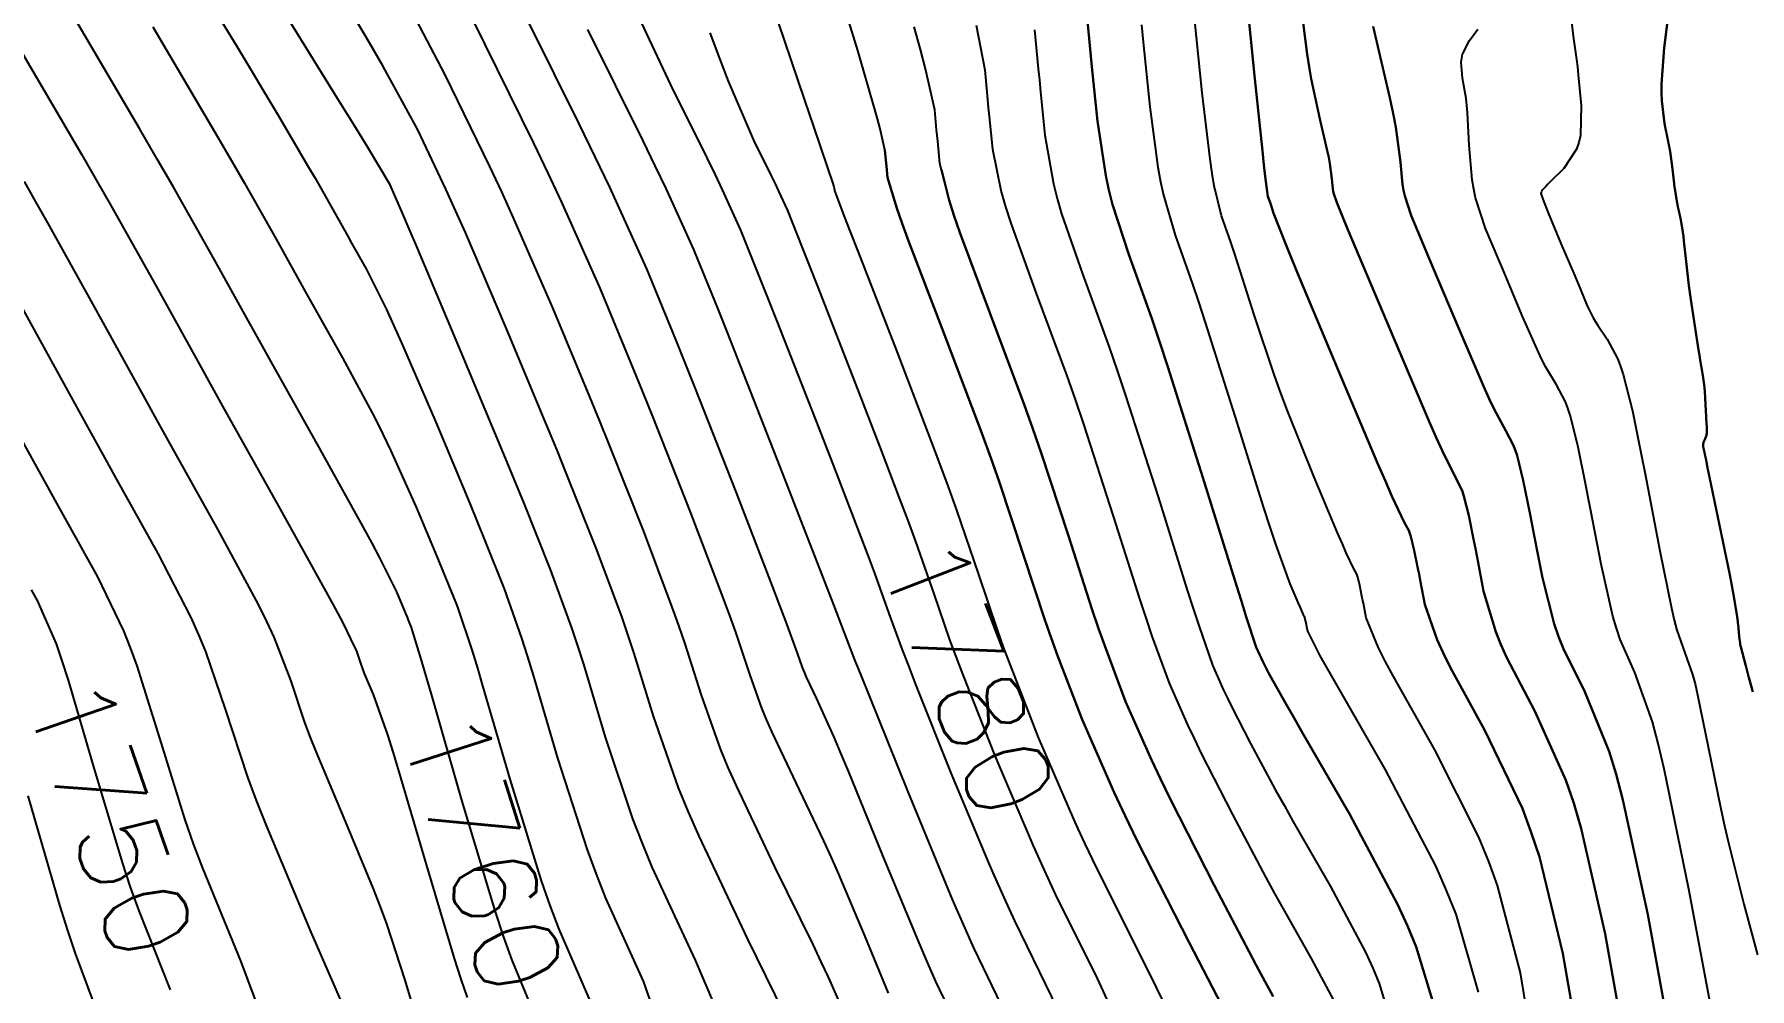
# Model space of a CAD drawing. Header units: metres. Extents: x 837117 to 838479, y 1189012 to 1191015.
# Drawn here: x 837784.2 to 837861.2, y 1189944.3 to 1189987.1 of the extents above; entities that cross this region are included whole.
import ezdxf

# ---------------------------------------------------------------- set-up
doc = ezdxf.new("R2010")
doc.units = ezdxf.units.M
doc.header["$LTSCALE"] = 0.3
doc.layers.add('COTAS 10', color=1, linetype='Continuous')
doc.layers.add('COTAS INT', color=252, linetype='Continuous')
doc.styles.get("Standard").update_dxf_attribs({"font": 'simplex.shx'})

msp = doc.modelspace()

# ---------------------------------------------------------------- linework, layer by layer
at = {"layer": 'COTAS 10'}
for points in [[(837806.816, 1189942.727), (837805.642, 1189945.56), (837805.278, 1189946.591), (837804.898, 1189947.729), (837803.387, 1189952.727), (837802.056, 1189957.381), (837801.79, 1189958.3), (837801.567, 1189959.061), (837801.134, 1189960.475), (837800.998, 1189960.814), (837800.945, 1189960.946), (837800.877, 1189961.112), (837800.802, 1189961.293), (837800.475, 1189962.075), (837799.712, 1189963.609), (837799.363, 1189964.264), (837798.954, 1189965.019), (837796.977, 1189968.577), (837794.818, 1189972.427), (837794.294, 1189973.365), (837793.802, 1189974.248), (837792.292, 1189976.977), (837790.431, 1189980.263), (837789.717, 1189981.498), (837788.918, 1189982.873), (837785.315, 1189989.014)], [(837820.662, 1189942.968), (837819.852, 1189944.79), (837819.525, 1189945.483), (837819.153, 1189946.259), (837817.438, 1189949.743), (837815.712, 1189953.368), (837815.334, 1189954.233), (837814.998, 1189955.037), (837814.147, 1189957.438), (837813.399, 1189959.792), (837813.13, 1189960.566), (837812.833, 1189961.394), (837811.537, 1189964.828), (837810.018, 1189968.662), (837809.581, 1189969.742), (837809.138, 1189970.83), (837807.477, 1189974.828), (837805.698, 1189978.894), (837805.18, 1189980.025), (837804.651, 1189981.158), (837802.649, 1189985.271), (837800.532, 1189989.316)], [(837841.055, 1189988.435), (837841.333, 1189986.204), (837841.422, 1189985.636), (837841.516, 1189985.09), (837841.899, 1189983.298), (837842.236, 1189981.88), (837842.302, 1189981.57), (837842.355, 1189981.296), (837842.445, 1189980.603), (837842.484, 1189980.16), (837842.505, 1189980.043), (837842.53, 1189979.929), (837842.657, 1189979.541), (837843.15, 1189978.37), (837845.249, 1189973.38), (837846.808, 1189969.728), (837847.128, 1189969), (837847.401, 1189968.395), (837847.982, 1189967.236), (837848.236, 1189966.752), (837848.303, 1189966.574), (837848.368, 1189966.376), (837848.588, 1189965.502), (837848.816, 1189964.373), (837848.887, 1189964.016), (837848.96, 1189963.638), (837849.252, 1189962.112), (837849.794, 1189960.28), (837850.026, 1189959.71), (837850.293, 1189959.112), (837851.552, 1189956.728), (837852.944, 1189953.635), (837853.294, 1189952.591), (837853.63, 1189951.466), (837854.715, 1189946.728), (837855.521, 1189942.194)], [(837855.521, 1189942.194), (837854.715, 1189946.728), (837853.63, 1189951.466), (837853.294, 1189952.591), (837852.944, 1189953.635), (837851.552, 1189956.728), (837850.293, 1189959.112), (837850.026, 1189959.71), (837849.794, 1189960.28), (837849.252, 1189962.112), (837848.96, 1189963.638), (837848.887, 1189964.016), (837848.816, 1189964.373), (837848.588, 1189965.502), (837848.368, 1189966.376), (837848.303, 1189966.574), (837848.236, 1189966.752), (837847.982, 1189967.236), (837847.401, 1189968.395), (837847.128, 1189969), (837846.808, 1189969.728), (837845.249, 1189973.38), (837843.15, 1189978.37), (837842.657, 1189979.541), (837842.53, 1189979.929), (837842.505, 1189980.043), (837842.484, 1189980.16), (837842.445, 1189980.603), (837842.355, 1189981.296), (837842.302, 1189981.57), (837842.236, 1189981.88), (837841.899, 1189983.298), (837841.516, 1189985.09), (837841.422, 1189985.636), (837841.333, 1189986.204), (837841.055, 1189988.435)], [(837829.1, 1189987.287), (837829.263, 1189985.539), (837829.313, 1189985.033), (837829.363, 1189984.516), (837829.56, 1189982.569), (837829.945, 1189980.389), (837830.115, 1189979.727), (837830.312, 1189979.039), (837831.251, 1189976.339), (837832.45, 1189973.061), (837832.811, 1189972.008), (837833.185, 1189970.892), (837834.64, 1189966.339), (837835.95, 1189962.161), (837836.233, 1189961.282), (837836.482, 1189960.524), (837837.09, 1189958.789), (837837.583, 1189957.672), (837837.759, 1189957.303), (837837.952, 1189956.908), (837838.789, 1189955.267), (837839.917, 1189953.183), (837840.293, 1189952.509), (837840.696, 1189951.793), (837842.382, 1189948.859), (837843.95, 1189945.914), (837844.279, 1189945.192), (837844.563, 1189944.51), (837845.209, 1189942.382)], [(837829.1, 1189987.287), (837829.263, 1189985.539), (837829.313, 1189985.033), (837829.363, 1189984.516), (837829.56, 1189982.569), (837829.945, 1189980.389), (837830.115, 1189979.727), (837830.312, 1189979.039), (837831.251, 1189976.339), (837832.45, 1189973.061), (837832.811, 1189972.008), (837833.185, 1189970.892), (837834.64, 1189966.339), (837835.95, 1189962.161), (837836.233, 1189961.282), (837836.482, 1189960.524), (837837.09, 1189958.789), (837837.583, 1189957.672), (837837.759, 1189957.303), (837837.952, 1189956.908), (837838.789, 1189955.267), (837839.917, 1189953.183), (837840.293, 1189952.509), (837840.696, 1189951.793), (837842.382, 1189948.859), (837843.95, 1189945.914), (837844.279, 1189945.192), (837844.563, 1189944.51), (837845.209, 1189942.382)], [(837833.487, 1189941.321), (837831.927, 1189944.726), (837830.042, 1189948.511), (837829.539, 1189949.589), (837829.044, 1189950.679), (837827.325, 1189954.726), (837825.892, 1189958.352), (837825.577, 1189959.178), (837825.298, 1189959.926), (837824.585, 1189961.985), (837823.768, 1189964.339), (837823.423, 1189965.273), (837823.027, 1189966.33), (837822.227, 1189968.414), (837821.167, 1189971.167), (837819.348, 1189975.825), (837818.978, 1189976.769), (837818.665, 1189977.563), (837818.018, 1189979.182), (837817.621, 1189980.056), (837817.466, 1189980.38), (837817.291, 1189980.74), (837816.498, 1189982.338), (837815.36, 1189984.986), (837814.967, 1189986.007), (837814.541, 1189987.154)], [(837833.487, 1189941.321), (837831.927, 1189944.726), (837830.042, 1189948.511), (837829.539, 1189949.589), (837829.044, 1189950.679), (837827.325, 1189954.726), (837825.892, 1189958.352), (837825.577, 1189959.178), (837825.298, 1189959.926), (837824.585, 1189961.985), (837823.768, 1189964.339), (837823.423, 1189965.273), (837823.027, 1189966.33), (837822.227, 1189968.414)], [(837784.066, 1189962.171), (837784.334, 1189961.691), (837785.175, 1189959.74), (837785.442, 1189958.978), (837785.724, 1189958.12), (837786.864, 1189954.222), (837788.143, 1189949.935), (837788.511, 1189948.833), (837788.887, 1189947.767), (837790.295, 1189944.222)]]:
    msp.add_lwpolyline(points, dxfattribs=at)
at = {"layer": 'COTAS INT'}
for points in [[(837815.522, 1189941.695), (837813.88, 1189945.553), (837811.94, 1189949.733), (837811.484, 1189950.83), (837811.064, 1189951.901), (837809.843, 1189955.553), (837808.862, 1189958.827), (837808.594, 1189959.66), (837808.327, 1189960.461), (837807.376, 1189963.087), (837806.172, 1189966.091), (837805.746, 1189967.13), (837805.279, 1189968.259), (837803.26, 1189973.087), (837801.398, 1189977.494), (837801.032, 1189978.358), (837800.729, 1189979.068), (837800.173, 1189980.345), (837799.149, 1189982.042), (837798.551, 1189983.017), (837797.816, 1189984.211), (837794.029, 1189990.345)], [(837825.774, 1189942.288), (837824.668, 1189944.599), (837824.303, 1189945.422), (837823.912, 1189946.326), (837822.288, 1189950.251), (837820.743, 1189954.034), (837820.402, 1189954.847), (837820.1, 1189955.559), (837819.322, 1189957.285), (837818.865, 1189958.245), (837818.765, 1189958.473), (837818.676, 1189958.686), (837818.451, 1189959.322), (837817.937, 1189960.756), (837817.666, 1189961.473), (837817.34, 1189962.328), (837815.698, 1189966.569), (837813.865, 1189971.233), (837813.417, 1189972.354), (837812.996, 1189973.401), (837811.693, 1189976.569), (837810.028, 1189980.233), (837809.378, 1189981.593), (837808.646, 1189983.102), (837805.323, 1189989.801)], [(837835.806, 1189941.812), (837833.978, 1189945.538), (837831.875, 1189949.711), (837831.353, 1189950.808), (837831.055, 1189951.452), (837830.856, 1189951.879), (837829.278, 1189955.538), (837828.01, 1189958.786), (837827.709, 1189959.599), (837827.429, 1189960.373), (837826.596, 1189962.856), (837825.612, 1189965.75), (837825.237, 1189966.784), (837824.817, 1189967.918), (837824.32, 1189969.218), (837822.928, 1189972.856), (837821.175, 1189977.361), (837820.84, 1189978.223), (837820.571, 1189978.919), (837820.141, 1189980.038), (837820.138, 1189980.067), (837820.138, 1189980.074), (837820.137, 1189980.082), (837820.134, 1189980.108), (837820.123, 1189980.162), (837820.116, 1189980.187), (837820.108, 1189980.216), (837820.066, 1189980.36), (837819.519, 1189981.988), (837819.193, 1189982.953), (837818.79, 1189984.141), (837816.705, 1189990.291)], [(837822.376, 1189981.903), (837822.165, 1189982.854), (837822.047, 1189983.299), (837821.902, 1189983.822), (837821.162, 1189986.365), (837820.177, 1189989.568)], [(837831.341, 1189989.082), (837831.545, 1189986.904), (837831.606, 1189986.272), (837831.67, 1189985.629), (837831.915, 1189983.201), (837832.289, 1189980.757), (837832.434, 1189980.103), (837832.596, 1189979.458), (837833.332, 1189977.209), (837834.359, 1189974.346), (837834.705, 1189973.314), (837835.078, 1189972.178), (837836.651, 1189967.209), (837838.081, 1189962.608), (837838.365, 1189961.703), (837838.6, 1189960.958), (837839.043, 1189959.602), (837839.205, 1189959.234), (837839.263, 1189959.113), (837839.326, 1189958.983), (837839.602, 1189958.443), (837840.351, 1189957.107), (837840.713, 1189956.476), (837841.142, 1189955.73), (837843.251, 1189952.092), (837845.392, 1189948.073), (837845.841, 1189947.087), (837846.228, 1189946.155), (837847.11, 1189943.251)], [(837847.11, 1189943.251), (837846.228, 1189946.155), (837845.841, 1189947.087), (837845.392, 1189948.073), (837843.251, 1189952.092), (837841.142, 1189955.73), (837840.713, 1189956.476), (837840.351, 1189957.107), (837839.602, 1189958.443), (837839.326, 1189958.983), (837839.263, 1189959.113), (837839.205, 1189959.234), (837839.043, 1189959.602), (837838.6, 1189960.958), (837838.365, 1189961.703), (837838.081, 1189962.608), (837836.651, 1189967.209), (837835.078, 1189972.178), (837834.705, 1189973.314), (837834.359, 1189974.346), (837833.332, 1189977.209), (837832.596, 1189979.458), (837832.434, 1189980.103), (837832.289, 1189980.757), (837831.915, 1189983.201), (837831.67, 1189985.629), (837831.606, 1189986.272), (837831.545, 1189986.904), (837831.341, 1189989.082)], [(837853.523, 1189941.72), (837852.814, 1189945.858), (837851.754, 1189950.183), (837851.389, 1189951.287), (837850.993, 1189952.352), (837849.308, 1189955.858), (837847.748, 1189958.698), (837847.431, 1189959.342), (837847.164, 1189959.924), (837846.616, 1189961.51), (837846.408, 1189962.602), (837846.355, 1189962.872), (837846.305, 1189963.127), (837846.141, 1189963.934), (837845.984, 1189964.56), (837845.938, 1189964.701), (837845.89, 1189964.829), (837845.708, 1189965.174), (837845.136, 1189966.376), (837844.842, 1189967.043), (837844.49, 1189967.855), (837842.732, 1189971.995), (837840.984, 1189976.174), (837840.638, 1189977.01), (837840.353, 1189977.707), (837839.822, 1189979.066), (837839.698, 1189979.457), (837839.67, 1189979.543), (837839.645, 1189979.621), (837839.573, 1189979.822), (837839.449, 1189980.716), (837839.39, 1189981.23), (837839.32, 1189981.86), (837838.979, 1189985.1), (837838.588, 1189988.966)], [(837838.588, 1189988.966), (837838.979, 1189985.1), (837839.32, 1189981.86), (837839.39, 1189981.23), (837839.449, 1189980.716), (837839.573, 1189979.822), (837839.645, 1189979.621), (837839.67, 1189979.543), (837839.698, 1189979.457), (837839.822, 1189979.066), (837840.353, 1189977.707), (837840.638, 1189977.01), (837840.984, 1189976.174), (837842.732, 1189971.995), (837844.49, 1189967.855), (837844.842, 1189967.043), (837845.136, 1189966.376), (837845.708, 1189965.174), (837845.89, 1189964.829), (837845.938, 1189964.701), (837845.984, 1189964.56), (837846.141, 1189963.934), (837846.305, 1189963.127), (837846.355, 1189962.872), (837846.408, 1189962.602), (837846.616, 1189961.51), (837847.164, 1189959.924), (837847.431, 1189959.342), (837847.748, 1189958.698), (837849.308, 1189955.858), (837850.993, 1189952.352), (837851.389, 1189951.287), (837851.754, 1189950.183), (837852.814, 1189945.858), (837853.523, 1189941.72)], [(837829.876, 1189943.913), (837828.209, 1189947.311), (837827.725, 1189948.37), (837827.232, 1189949.479), (837827.051, 1189949.913), (837825.373, 1189953.913), (837823.774, 1189957.918), (837823.446, 1189958.757), (837823.168, 1189959.479), (837822.574, 1189961.114), (837821.927, 1189962.92), (837821.614, 1189963.749), (837821.244, 1189964.722), (837820.129, 1189967.607), (837819.425, 1189969.425), (837817.55, 1189974.217), (837817.145, 1189975.245), (837816.788, 1189976.144), (837815.91, 1189978.311), (837815.09, 1189980.115), (837814.77, 1189980.784), (837814.41, 1189981.527), (837812.773, 1189984.826), (837810.977, 1189988.659)], [(837857.543, 1189988.022), (837857.361, 1189986.492), (837857.243, 1189984.85), (837857.237, 1189984.466), (837857.244, 1189984.112), (837857.365, 1189983.089), (837857.54, 1189982.277), (837857.581, 1189982.056), (837857.618, 1189981.837), (837857.724, 1189981.061), (837857.803, 1189980.386), (837857.823, 1189980.232), (837857.843, 1189980.091), (837857.909, 1189979.699), (837857.976, 1189979.373), (837858.018, 1189979.171), (837858.101, 1189978.768), (837858.191, 1189978.22), (837858.218, 1189978.025), (837858.244, 1189977.813), (837858.344, 1189976.893), (837858.465, 1189975.818), (837858.505, 1189975.508), (837858.548, 1189975.193), (837858.727, 1189974.01), (837858.902, 1189972.941), (837858.942, 1189972.697), (837858.979, 1189972.476), (837859.082, 1189971.867), (837859.151, 1189971.374), (837859.166, 1189971.226), (837859.179, 1189971.073), (837859.214, 1189970.48), (837859.237, 1189969.936), (837859.243, 1189969.813), (837859.249, 1189969.703), (837859.27, 1189969.406), (837859.269, 1189969.203), (837859.262, 1189969.152), (837859.252, 1189969.103), (837859.19, 1189968.942), (837859.128, 1189968.8), (837859.118, 1189968.762), (837859.112, 1189968.725), (837859.112, 1189968.597), (837859.237, 1189967.981), (837859.308, 1189967.637), (837859.396, 1189967.217), (837859.843, 1189965.074), (837860.299, 1189962.841), (837860.391, 1189962.365), (837860.469, 1189961.951), (837860.629, 1189960.969), (837860.686, 1189960.46), (837860.71, 1189960.24), (837860.742, 1189959.952), (837860.71, 1189960.24), (837860.686, 1189960.46), (837860.629, 1189960.969), (837860.469, 1189961.951), (837860.391, 1189962.365), (837860.299, 1189962.841), (837859.843, 1189965.074), (837859.396, 1189967.217), (837859.308, 1189967.637), (837859.237, 1189967.981), (837859.112, 1189968.597), (837859.112, 1189968.725), (837859.118, 1189968.762), (837859.128, 1189968.8), (837859.19, 1189968.942), (837859.252, 1189969.103), (837859.262, 1189969.152), (837859.269, 1189969.203), (837859.27, 1189969.406), (837859.249, 1189969.703), (837859.243, 1189969.813), (837859.237, 1189969.936), (837859.214, 1189970.48), (837859.179, 1189971.073), (837859.166, 1189971.226), (837859.151, 1189971.374), (837859.082, 1189971.867), (837858.979, 1189972.476), (837858.942, 1189972.697), (837858.902, 1189972.941), (837858.727, 1189974.01), (837858.548, 1189975.193), (837858.505, 1189975.508), (837858.465, 1189975.818), (837858.344, 1189976.893), (837858.244, 1189977.813), (837858.218, 1189978.025), (837858.191, 1189978.22), (837858.101, 1189978.768), (837858.018, 1189979.171), (837857.976, 1189979.373), (837857.909, 1189979.699), (837857.843, 1189980.091), (837857.823, 1189980.232), (837857.803, 1189980.386), (837857.724, 1189981.061), (837857.618, 1189981.837), (837857.581, 1189982.056), (837857.54, 1189982.277), (837857.365, 1189983.089), (837857.244, 1189984.112), (837857.237, 1189984.466), (837857.243, 1189984.85), (837857.361, 1189986.492), (837857.543, 1189988.022)], [(837789.528, 1189987.425), (837792.451, 1189982.447), (837793.082, 1189981.365), (837793.635, 1189980.411), (837794.987, 1189978.034), (837795.969, 1189976.259), (837796.289, 1189975.685), (837796.63, 1189975.075), (837798.034, 1189972.571), (837799.478, 1189969.88), (837799.845, 1189969.151), (837800.196, 1189968.429), (837801.345, 1189965.883), (837802.273, 1189963.666), (837802.485, 1189963.152), (837802.678, 1189962.682), (837803.151, 1189961.507), (837803.215, 1189961.345), (837803.821, 1189959.527), (837804.058, 1189958.754), (837804.325, 1189957.863), (837805.539, 1189953.669), (837806.953, 1189949.12), (837807.347, 1189948.004), (837807.741, 1189946.951), (837809.171, 1189943.669)], [(837792.625, 1189987.65), (837793.26, 1189986.602), (837795.158, 1189983.433), (837796.51, 1189981.131), (837796.801, 1189980.631), (837797.057, 1189980.19), (837797.682, 1189979.091), (837798.136, 1189978.27), (837798.284, 1189978.005), (837798.442, 1189977.723), (837799.091, 1189976.565), (837800.003, 1189974.741), (837800.327, 1189974.038), (837800.681, 1189973.25), (837802.216, 1189969.69), (837803.744, 1189966.039), (837804.094, 1189965.192), (837804.412, 1189964.418), (837805.295, 1189962.216), (837806.074, 1189959.994), (837806.326, 1189959.207), (837806.593, 1189958.345), (837807.691, 1189954.611), (837809.009, 1189950.51), (837809.415, 1189949.417), (837809.84, 1189948.342), (837811.525, 1189944.611), (837812.783, 1189941.042)], [(837818.261, 1189942.348), (837816.234, 1189946.496), (837814.039, 1189951.124), (837813.553, 1189952.243), (837813.119, 1189953.292), (837811.995, 1189956.496), (837811.131, 1189959.31), (837810.862, 1189960.113), (837810.58, 1189960.928), (837809.456, 1189963.957), (837808.095, 1189967.376), (837807.663, 1189968.436), (837807.208, 1189969.545), (837805.368, 1189973.957), (837803.548, 1189978.194), (837803.106, 1189979.191), (837802.69, 1189980.113), (837801.411, 1189982.808), (837799.84, 1189985.679), (837799.241, 1189986.712), (837798.57, 1189987.848)], [(837803.886, 1189987.734), (837806.612, 1189982.203), (837807.254, 1189980.858), (837807.847, 1189979.594), (837809.585, 1189975.699), (837811.067, 1189972.116), (837811.499, 1189971.048), (837811.941, 1189969.947), (837813.618, 1189965.699), (837815.087, 1189961.861), (837815.398, 1189961.02), (837815.668, 1189960.274), (837816.299, 1189958.38), (837816.837, 1189956.862), (837817.049, 1189956.353), (837817.288, 1189955.806), (837818.38, 1189953.514), (837819.626, 1189950.909), (837819.964, 1189950.165), (837820.298, 1189949.412), (837821.475, 1189946.609), (837822.522, 1189944.078)], [(837827.825, 1189943.1), (837826.376, 1189946.111), (837825.911, 1189947.151), (837825.42, 1189948.279), (837823.42, 1189953.1), (837821.656, 1189957.483), (837821.315, 1189958.336), (837821.037, 1189959.032), (837820.563, 1189960.244), (837820.086, 1189961.501), (837819.806, 1189962.226), (837819.461, 1189963.114), (837817.684, 1189967.684), (837815.753, 1189972.609), (837815.312, 1189973.721), (837814.911, 1189974.724), (837813.802, 1189977.44), (837812.559, 1189980.174), (837812.074, 1189981.188), (837811.528, 1189982.315), (837809.048, 1189987.313)], [(837839.803, 1189943.92), (837839.452, 1189944.576), (837839.049, 1189945.333), (837837.164, 1189948.913), (837835.202, 1189952.758), (837834.751, 1189953.683), (837834.339, 1189954.547), (837833.184, 1189957.164), (837832.246, 1189959.655), (837831.971, 1189960.44), (837831.689, 1189961.267), (837830.618, 1189964.597), (837829.399, 1189968.321), (837829.024, 1189969.396), (837828.634, 1189970.49), (837827.09, 1189974.597), (837825.743, 1189978.2), (837825.478, 1189978.975), (837825.258, 1189979.654), (837824.851, 1189981.303), (837824.751, 1189982.291), (837824.725, 1189982.554), (837824.7, 1189982.811), (837824.617, 1189983.697), (837824.208, 1189985.547), (837823.978, 1189986.411), (837823.697, 1189987.428)], [(837826.471, 1189987.501), (837826.858, 1189985.492), (837826.982, 1189984.175), (837827.019, 1189983.793), (837827.057, 1189983.404), (837827.205, 1189981.936), (837827.602, 1189980.022), (837827.796, 1189979.351), (837828.028, 1189978.619), (837829.17, 1189975.468), (837830.542, 1189971.775), (837830.918, 1189970.702), (837831.292, 1189969.607), (837832.629, 1189965.468), (837833.82, 1189961.714), (837834.102, 1189960.861), (837834.364, 1189960.089), (837835.137, 1189957.976), (837835.961, 1189956.11), (837836.255, 1189955.493), (837836.577, 1189954.833), (837837.976, 1189952.09), (837839.483, 1189949.258), (837839.872, 1189948.542), (837840.25, 1189947.856), (837841.512, 1189945.626), (837842.508, 1189943.756)], [(837826.471, 1189987.501), (837826.858, 1189985.492), (837826.982, 1189984.175), (837827.019, 1189983.793), (837827.057, 1189983.404), (837827.205, 1189981.936), (837827.602, 1189980.022), (837827.796, 1189979.351), (837828.028, 1189978.619), (837829.17, 1189975.468), (837830.542, 1189971.775), (837830.918, 1189970.702), (837831.292, 1189969.607), (837832.629, 1189965.468), (837833.82, 1189961.714), (837834.102, 1189960.861), (837834.364, 1189960.089), (837835.137, 1189957.976), (837835.961, 1189956.11), (837836.255, 1189955.493), (837836.577, 1189954.833), (837837.976, 1189952.09), (837839.483, 1189949.258), (837839.872, 1189948.542), (837840.25, 1189947.856), (837841.512, 1189945.626), (837842.508, 1189943.756)], [(837833.9, 1189987.512), (837833.976, 1189986.741), (837834.269, 1189983.834), (837834.633, 1189981.125), (837834.753, 1189980.479), (837834.881, 1189979.877), (837835.412, 1189978.08), (837836.178, 1189975.92), (837836.453, 1189975.09), (837836.756, 1189974.159), (837838.08, 1189969.959), (837839.374, 1189965.85), (837839.659, 1189964.977), (837839.911, 1189964.219), (837840.555, 1189962.437), (837840.912, 1189961.596), (837840.984, 1189961.431), (837841.043, 1189961.295), (837841.16, 1189961.051), (837841.197, 1189960.981), (837841.206, 1189960.955), (837841.216, 1189960.926), (837841.248, 1189960.799), (837841.281, 1189960.635), (837841.291, 1189960.583), (837841.302, 1189960.529), (837841.344, 1189960.307), (837841.905, 1189959.212), (837842.242, 1189958.607), (837842.659, 1189957.87), (837844.821, 1189954.12), (837847.093, 1189949.785), (837847.578, 1189948.68), (837848.001, 1189947.616), (837849.012, 1189944.12)], [(837833.9, 1189987.512), (837833.976, 1189986.741), (837834.269, 1189983.834), (837834.633, 1189981.125), (837834.753, 1189980.479), (837834.881, 1189979.877), (837835.412, 1189978.08), (837836.178, 1189975.92), (837836.453, 1189975.09), (837836.756, 1189974.159), (837838.08, 1189969.959), (837839.374, 1189965.85), (837839.659, 1189964.977), (837839.911, 1189964.219), (837840.555, 1189962.437), (837840.912, 1189961.596), (837840.984, 1189961.431), (837841.043, 1189961.295), (837841.16, 1189961.051), (837841.197, 1189960.981), (837841.206, 1189960.955), (837841.216, 1189960.926), (837841.248, 1189960.799), (837841.281, 1189960.635), (837841.291, 1189960.583), (837841.302, 1189960.529), (837841.344, 1189960.307), (837841.905, 1189959.212), (837842.242, 1189958.607), (837842.659, 1189957.87), (837844.821, 1189954.12), (837847.093, 1189949.785), (837847.578, 1189948.68), (837848.001, 1189947.616), (837849.012, 1189944.12)], [(837851.526, 1189941.246), (837850.913, 1189944.989), (837849.877, 1189948.9), (837849.484, 1189949.984), (837849.043, 1189951.068), (837847.065, 1189954.989), (837845.203, 1189958.284), (837844.837, 1189958.974), (837844.535, 1189959.568), (837843.98, 1189960.909), (837843.855, 1189961.565), (837843.823, 1189961.728), (837843.793, 1189961.881), (837843.694, 1189962.367), (837843.6, 1189962.743), (837843.572, 1189962.828), (837843.543, 1189962.905), (837843.434, 1189963.113), (837843.089, 1189963.836), (837842.913, 1189964.237), (837842.701, 1189964.725), (837841.644, 1189967.216), (837840.448, 1189970.197), (837840.149, 1189970.994), (837839.864, 1189971.779), (837838.951, 1189974.512), (837838.227, 1189976.808), (837838.062, 1189977.317), (837837.911, 1189977.77), (837837.493, 1189978.951), (837837.165, 1189980.297), (837837.071, 1189980.854), (837836.976, 1189981.493), (837836.624, 1189984.467), (837836.282, 1189987.853)], [(837851.526, 1189941.246), (837850.913, 1189944.989), (837849.877, 1189948.9), (837849.484, 1189949.984), (837849.043, 1189951.068), (837847.065, 1189954.989), (837845.203, 1189958.284), (837844.837, 1189958.974), (837844.535, 1189959.568), (837843.98, 1189960.909), (837843.855, 1189961.565), (837843.823, 1189961.728), (837843.793, 1189961.881), (837843.694, 1189962.367), (837843.6, 1189962.743), (837843.572, 1189962.828), (837843.543, 1189962.905), (837843.434, 1189963.113), (837843.089, 1189963.836), (837842.913, 1189964.237), (837842.701, 1189964.725), (837841.644, 1189967.216), (837840.448, 1189970.197), (837840.149, 1189970.994), (837839.864, 1189971.779), (837838.951, 1189974.512), (837838.227, 1189976.808), (837838.062, 1189977.317), (837837.911, 1189977.77), (837837.493, 1189978.951), (837837.165, 1189980.297), (837837.071, 1189980.854), (837836.976, 1189981.493), (837836.624, 1189984.467), (837836.282, 1189987.853)], [(837857.518, 1189942.668), (837856.616, 1189947.597), (837855.506, 1189952.75), (837855.2, 1189953.895), (837854.894, 1189954.918), (837853.796, 1189957.597), (837852.838, 1189959.526), (837852.62, 1189960.078), (837852.424, 1189960.636), (837851.888, 1189962.714), (837851.513, 1189964.675), (837851.419, 1189965.16), (837851.328, 1189965.619), (837851.034, 1189967.069), (837850.752, 1189968.193), (837850.669, 1189968.447), (837850.583, 1189968.676), (837850.255, 1189969.297), (837849.722, 1189970.281), (837849.507, 1189970.739), (837849.262, 1189971.276), (837848.134, 1189973.889), (837847.004, 1189976.575), (837846.541, 1189977.675), (837846, 1189978.963), (837845.713, 1189979.841), (837845.656, 1189980.098), (837845.609, 1189980.361), (837845.52, 1189981.361), (837845.317, 1189982.926), (837845.197, 1189983.546), (837845.05, 1189984.246), (837844.288, 1189987.446)], [(837844.288, 1189987.446), (837845.05, 1189984.246), (837845.197, 1189983.546), (837845.317, 1189982.926), (837845.52, 1189981.361), (837845.609, 1189980.361), (837845.656, 1189980.098), (837845.713, 1189979.841), (837846, 1189978.963), (837846.541, 1189977.675), (837847.004, 1189976.575), (837848.134, 1189973.889), (837849.262, 1189971.276), (837849.507, 1189970.739), (837849.722, 1189970.281), (837850.255, 1189969.297), (837850.583, 1189968.676), (837850.669, 1189968.447), (837850.752, 1189968.193), (837851.034, 1189967.069), (837851.328, 1189965.619), (837851.419, 1189965.16), (837851.513, 1189964.675), (837851.888, 1189962.714), (837852.424, 1189960.636), (837852.62, 1189960.078), (837852.838, 1189959.526), (837853.796, 1189957.597), (837854.894, 1189954.918), (837855.2, 1189953.895), (837855.506, 1189952.75), (837856.616, 1189947.597), (837857.518, 1189942.668)], [(837859.439, 1189943.557), (837858.466, 1189948.741), (837857.363, 1189954.135), (837857.092, 1189955.268), (837856.837, 1189956.244), (837856.04, 1189958.466), (837855.382, 1189959.94), (837855.215, 1189960.445), (837855.053, 1189960.992), (837854.523, 1189963.316), (837854.066, 1189965.711), (837853.951, 1189966.304), (837853.84, 1189966.865), (837853.481, 1189968.637), (837853.136, 1189970.01), (837853.034, 1189970.32), (837852.93, 1189970.6), (837852.529, 1189971.359), (837852.043, 1189972.166), (837851.885, 1189972.477), (837851.716, 1189972.825), (837851.019, 1189974.398), (837850.296, 1189976.116), (837850.111, 1189976.556), (837849.933, 1189976.98), (837849.343, 1189978.386), (837848.895, 1189979.752), (837848.807, 1189980.152), (837848.733, 1189980.561), (837848.596, 1189982.119), (837848.529, 1189983.565), (837848.5, 1189983.905), (837848.467, 1189984.218), (837848.31, 1189985.129), (837848.243, 1189985.837), (837848.268, 1189986.022), (837848.311, 1189986.202), (837848.619, 1189986.813), (837848.989, 1189987.321)], [(837859.439, 1189943.557), (837858.466, 1189948.741), (837857.363, 1189954.135), (837857.092, 1189955.268), (837856.837, 1189956.244), (837856.04, 1189958.466), (837855.382, 1189959.94), (837855.215, 1189960.445), (837855.053, 1189960.992), (837854.523, 1189963.316), (837854.066, 1189965.711), (837853.951, 1189966.304), (837853.84, 1189966.865), (837853.481, 1189968.637), (837853.136, 1189970.01), (837853.034, 1189970.32), (837852.93, 1189970.6), (837852.529, 1189971.359), (837852.043, 1189972.166), (837851.885, 1189972.477), (837851.716, 1189972.825), (837851.019, 1189974.398), (837850.296, 1189976.116), (837850.111, 1189976.556), (837849.933, 1189976.98), (837849.343, 1189978.386), (837848.895, 1189979.752), (837848.807, 1189980.152), (837848.733, 1189980.561), (837848.596, 1189982.119), (837848.529, 1189983.565), (837848.5, 1189983.905), (837848.467, 1189984.218), (837848.31, 1189985.129), (837848.243, 1189985.837), (837848.268, 1189986.022), (837848.311, 1189986.202), (837848.619, 1189986.813), (837848.989, 1189987.321)], [(837853.185, 1189987.793), (837853.275, 1189987.007), (837853.421, 1189985.955), (837853.46, 1189985.626), (837853.499, 1189985.28), (837853.634, 1189983.896), (837853.595, 1189982.556), (837853.524, 1189982.239), (837853.426, 1189981.944), (837852.855, 1189981.073), (837852.251, 1189980.484), (837852.134, 1189980.367), (837852.038, 1189980.269), (837851.868, 1189980.084), (837851.843, 1189980.03), (837851.837, 1189980.015), (837851.833, 1189980.001), (837851.823, 1189979.948), (837851.958, 1189979.574), (837852.045, 1189979.356), (837852.153, 1189979.089), (837852.725, 1189977.714), (837853.339, 1189976.25), (837853.595, 1189975.642), (837853.904, 1189974.907), (837854.17, 1189974.374), (837854.263, 1189974.215), (837854.365, 1189974.052), (837854.803, 1189973.42), (837855.276, 1189972.524), (837855.4, 1189972.193), (837855.52, 1189971.826), (837855.928, 1189970.204), (837856.352, 1189968.111), (837856.482, 1189967.448), (837856.619, 1189966.748), (837857.159, 1189963.917), (837857.683, 1189961.348), (837857.809, 1189960.813), (837857.927, 1189960.355), (837858.284, 1189959.335), (837858.629, 1189958.372), (837858.74, 1189957.949), (837858.857, 1189957.458), (837859.335, 1189955.12), (837859.897, 1189952.347), (837860.067, 1189951.582), (837860.243, 1189950.818), (837860.933, 1189948.067), (837861.538, 1189945.788)], [(837853.185, 1189987.793), (837853.275, 1189987.007), (837853.421, 1189985.955), (837853.46, 1189985.626), (837853.499, 1189985.28), (837853.634, 1189983.896), (837853.595, 1189982.556), (837853.524, 1189982.239), (837853.426, 1189981.944), (837852.855, 1189981.073), (837852.251, 1189980.484), (837852.134, 1189980.367), (837852.038, 1189980.269), (837851.868, 1189980.084), (837851.843, 1189980.03), (837851.837, 1189980.015), (837851.833, 1189980.001), (837851.823, 1189979.948), (837851.958, 1189979.574), (837852.045, 1189979.356), (837852.153, 1189979.089), (837852.725, 1189977.714), (837853.339, 1189976.25), (837853.595, 1189975.642), (837853.904, 1189974.907), (837854.17, 1189974.374), (837854.263, 1189974.215), (837854.365, 1189974.052), (837854.803, 1189973.42), (837855.276, 1189972.524), (837855.4, 1189972.193), (837855.52, 1189971.826), (837855.928, 1189970.204), (837856.352, 1189968.111), (837856.482, 1189967.448), (837856.619, 1189966.748), (837857.159, 1189963.917), (837857.683, 1189961.348), (837857.809, 1189960.813), (837857.927, 1189960.355), (837858.284, 1189959.335), (837858.629, 1189958.372), (837858.74, 1189957.949), (837858.857, 1189957.458), (837859.335, 1189955.12), (837859.897, 1189952.347), (837860.067, 1189951.582), (837860.243, 1189950.818), (837860.933, 1189948.067), (837861.538, 1189945.788)], [(837783.677, 1189986.236), (837786.337, 1189981.683), (837786.996, 1189980.539), (837787.621, 1189979.446), (837789.597, 1189975.92), (837791.52, 1189972.442), (837792.111, 1189971.379), (837792.728, 1189970.274), (837795.168, 1189965.92), (837797.29, 1189962.101), (837797.705, 1189961.332), (837798.046, 1189960.689), (837798.388, 1189959.975), (837798.658, 1189959.41), (837798.85, 1189958.832), (837798.927, 1189958.631), (837799.013, 1189958.412), (837799.41, 1189957.474), (837800.055, 1189955.663), (837800.299, 1189954.895), (837800.57, 1189954.01), (837801.785, 1189949.849), (837803.046, 1189945.621), (837803.347, 1189944.694), (837803.627, 1189943.872)], [(837838.125, 1189942.302), (837836.029, 1189946.351), (837833.708, 1189950.911), (837833.166, 1189952.027), (837832.668, 1189953.079), (837831.231, 1189956.351), (837830.128, 1189959.221), (837829.84, 1189960.019), (837829.559, 1189960.82), (837828.607, 1189963.727), (837827.506, 1189967.036), (837827.131, 1189968.09), (837826.725, 1189969.204), (837825.009, 1189973.727), (837823.459, 1189977.781), (837823.159, 1189978.599), (837822.914, 1189979.286), (837822.496, 1189980.671), (837822.445, 1189981.179), (837822.431, 1189981.314), (837822.419, 1189981.446), (837822.376, 1189981.903), (837822.419, 1189981.446), (837822.431, 1189981.314), (837822.445, 1189981.179), (837822.496, 1189980.671), (837822.914, 1189979.286), (837823.159, 1189978.599), (837823.459, 1189977.781), (837825.009, 1189973.727), (837826.725, 1189969.204), (837827.131, 1189968.09), (837827.506, 1189967.036), (837828.607, 1189963.727), (837829.559, 1189960.82), (837829.84, 1189960.019), (837830.128, 1189959.221), (837831.231, 1189956.351), (837832.668, 1189953.079), (837833.166, 1189952.027), (837833.708, 1189950.911), (837836.029, 1189946.351), (837838.125, 1189942.302)], [(837801.439, 1189942.655), (837800.843, 1189944.652), (837800.023, 1189947.179), (837799.739, 1189947.952), (837799.431, 1189948.756), (837798.113, 1189951.921), (837796.845, 1189954.922), (837796.569, 1189955.621), (837796.324, 1189956.264), (837795.71, 1189958.113), (837794.966, 1189960.047), (837794.639, 1189960.744), (837794.261, 1189961.511), (837792.46, 1189964.863), (837790.304, 1189968.713), (837789.703, 1189969.794), (837789.099, 1189970.881), (837786.902, 1189974.863), (837784.811, 1189978.629), (837784.275, 1189979.58), (837783.757, 1189980.492)], [(837824.923, 1189981.009), (837825.258, 1189979.654), (837825.478, 1189978.975), (837825.743, 1189978.2), (837827.09, 1189974.597), (837828.634, 1189970.49), (837829.024, 1189969.396), (837829.399, 1189968.321), (837830.618, 1189964.597), (837831.689, 1189961.267), (837831.971, 1189960.44), (837832.246, 1189959.655), (837833.184, 1189957.164), (837834.339, 1189954.547), (837834.751, 1189953.683), (837835.202, 1189952.758), (837837.164, 1189948.913), (837839.049, 1189945.333), (837839.452, 1189944.576), (837839.803, 1189943.92)], [(837782.001, 1189977.811), (837784.207, 1189973.805), (837786.679, 1189969.321), (837787.295, 1189968.208), (837787.881, 1189967.152), (837789.751, 1189963.805), (837791.232, 1189960.92), (837791.574, 1189960.155), (837791.885, 1189959.405), (837792.761, 1189956.816), (837793.768, 1189953.765), (837794.161, 1189952.724), (837794.604, 1189951.597), (837796.62, 1189946.816), (837798.495, 1189942.486)], [(837782.748, 1189970.498), (837784.716, 1189966.927), (837785.196, 1189966.06), (837785.648, 1189965.246), (837787.042, 1189962.748), (837788.204, 1189960.33), (837788.508, 1189959.567), (837788.804, 1189958.763), (837789.813, 1189955.519), (837790.955, 1189951.85), (837791.336, 1189950.778), (837791.745, 1189949.682), (837793.457, 1189945.519), (837794.905, 1189941.651)], [(837835.806, 1189941.812), (837833.978, 1189945.538), (837831.875, 1189949.711), (837831.353, 1189950.808), (837831.055, 1189951.452), (837830.856, 1189951.879), (837829.278, 1189955.538), (837828.01, 1189958.786), (837827.709, 1189959.599), (837827.429, 1189960.373), (837826.596, 1189962.856), (837825.612, 1189965.75), (837825.237, 1189966.784), (837824.817, 1189967.918), (837824.32, 1189969.218)], [(837861.329, 1189957.596), (837861.157, 1189958.241), (837861.018, 1189958.763), (837860.79, 1189959.617), (837860.774, 1189959.697), (837860.769, 1189959.73), (837860.764, 1189959.769), (837860.742, 1189959.952), (837860.764, 1189959.769), (837860.769, 1189959.73), (837860.774, 1189959.697), (837860.79, 1189959.617), (837861.018, 1189958.763), (837861.157, 1189958.241), (837861.329, 1189957.596)], [(837830.407, 1189901.809), (837830.572, 1189903.639), (837830.676, 1189904.575), (837830.805, 1189905.696), (837831.48, 1189911.298), (837832.108, 1189917.694), (837832.207, 1189919.318), (837832.274, 1189920.877), (837832.248, 1189925.973), (837832.056, 1189930.352), (837832.019, 1189931.459), (837831.988, 1189932.521), (837831.936, 1189935.973), (837831.615, 1189939.109), (837831.416, 1189939.971), (837831.168, 1189940.831), (837829.876, 1189943.913), (837828.209, 1189947.311), (837827.725, 1189948.37), (837827.232, 1189949.479), (837827.051, 1189949.913), (837825.373, 1189953.913), (837824.923, 1189955.039)], [(837783.916, 1189952.925), (837785.33, 1189948.02), (837785.687, 1189946.887), (837786.028, 1189945.852), (837787.132, 1189942.925), (837787.726, 1189939.981), (837787.745, 1189938.934), (837787.701, 1189937.788), (837787.02, 1189932.812), (837786.003, 1189927.854), (837785.748, 1189926.719), (837785.504, 1189925.686), (837784.721, 1189922.812), (837784.137, 1189920.77)], [(837827.615, 1189901.868), (837827.807, 1189902.805), (837828.085, 1189904.904), (837828.204, 1189905.837), (837828.34, 1189906.922), (837828.984, 1189912.109), (837829.558, 1189917.805), (837829.652, 1189919.212), (837829.717, 1189920.544), (837829.715, 1189924.737), (837829.562, 1189928.528), (837829.532, 1189929.606), (837829.507, 1189930.697), (837829.462, 1189934.737), (837829.205, 1189938.527), (837829.046, 1189939.459), (837828.85, 1189940.341), (837827.825, 1189943.1), (837826.376, 1189946.111), (837825.911, 1189947.151), (837825.42, 1189948.279), (837824.923, 1189949.476)]]:
    msp.add_lwpolyline(points, dxfattribs=at)

# ---------------------------------------------------------------- texts
at = {"layer": 'COTAS 10', "char_height": 3.8, "attachment_point": 7}
for s, insert, rotation in [('1780', (837822.01, 1189963.681), 291.03387), ('1780', (837822.01, 1189963.681), 291.03387), ('1750', (837783.679, 1189957.492), 289.1463), ('1760', (837800.536, 1189956.044), 287.83408)]:
    msp.add_mtext(s, dxfattribs=dict(at, insert=insert, rotation=rotation))

doc.saveas('drawing.dxf')
